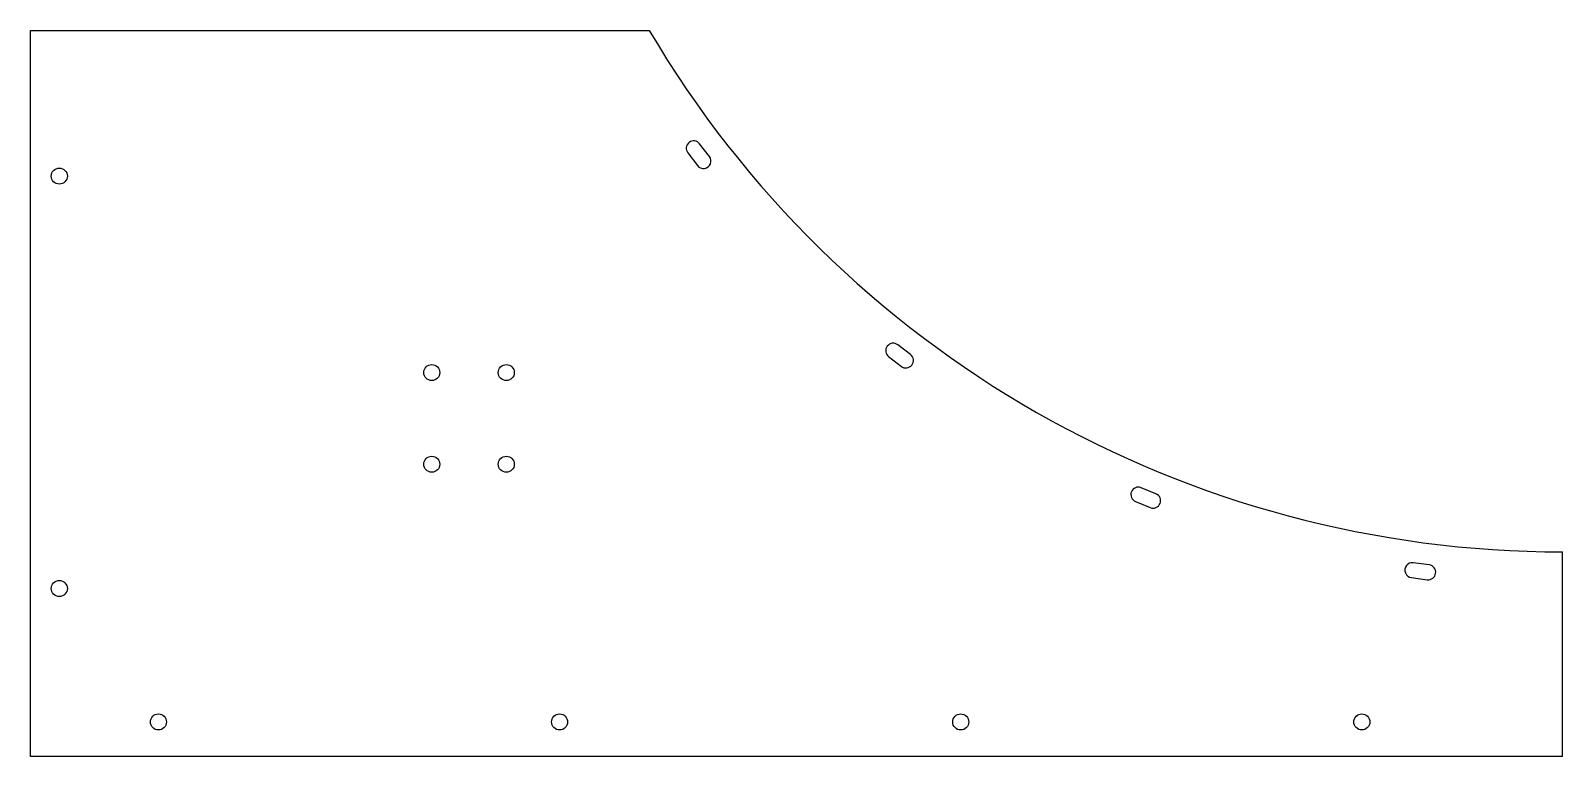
# Model space of a CAD drawing. Header units: millimetres. Extents: x 1375 to 2711, y -1347 to -714.
import ezdxf

# ---------------------------------------------------------------- set-up
doc = ezdxf.new("R2010")
doc.units = ezdxf.units.MM

msp = doc.modelspace()

# ---------------------------------------------------------------- linework, layer by layer
for p, q in [((1375, -1347.1), (1375, -713.6)), ((1375, -713.6), (1914.8, -713.6)), ((2711.5, -1347.1), (2711.5, -1168.6)), ((2711.5, -1347.1), (1375, -1347.1))]:
    msp.add_line(p, q)
for points in [[(1956.9, -831.5, 1), (1967.2, -823.5), (1958.7, -812.4, 1), (1948.4, -820.4)], [(2134.7, -1006.7, 1), (2142.7, -996.4), (2131.6, -987.9, 1), (2123.6, -998.2)], [(2351.9, -1130, 1), (2356.9, -1118), (2343.9, -1112.6, 1), (2339, -1124.6)], [(2593.6, -1192.9, 1), (2595.3, -1180), (2581.4, -1178.1, 1), (2579.7, -1191)]]:
    msp.add_lwpolyline(points, format="xyb", close=True)
for centre in [(1400, -840.6), (1725, -1012.1), (1790, -1012.1), (1725, -1092.1), (1790, -1092.1), (1400, -1200.6), (1486.5, -1317.1), (1836.5, -1317.1), (2186.5, -1317.1), (2536.5, -1317.1)]:
    msp.add_circle(centre, 7)
msp.add_arc((2711.5, -243.6), 925, 210.5379, 270)

doc.saveas('drawing.dxf')
